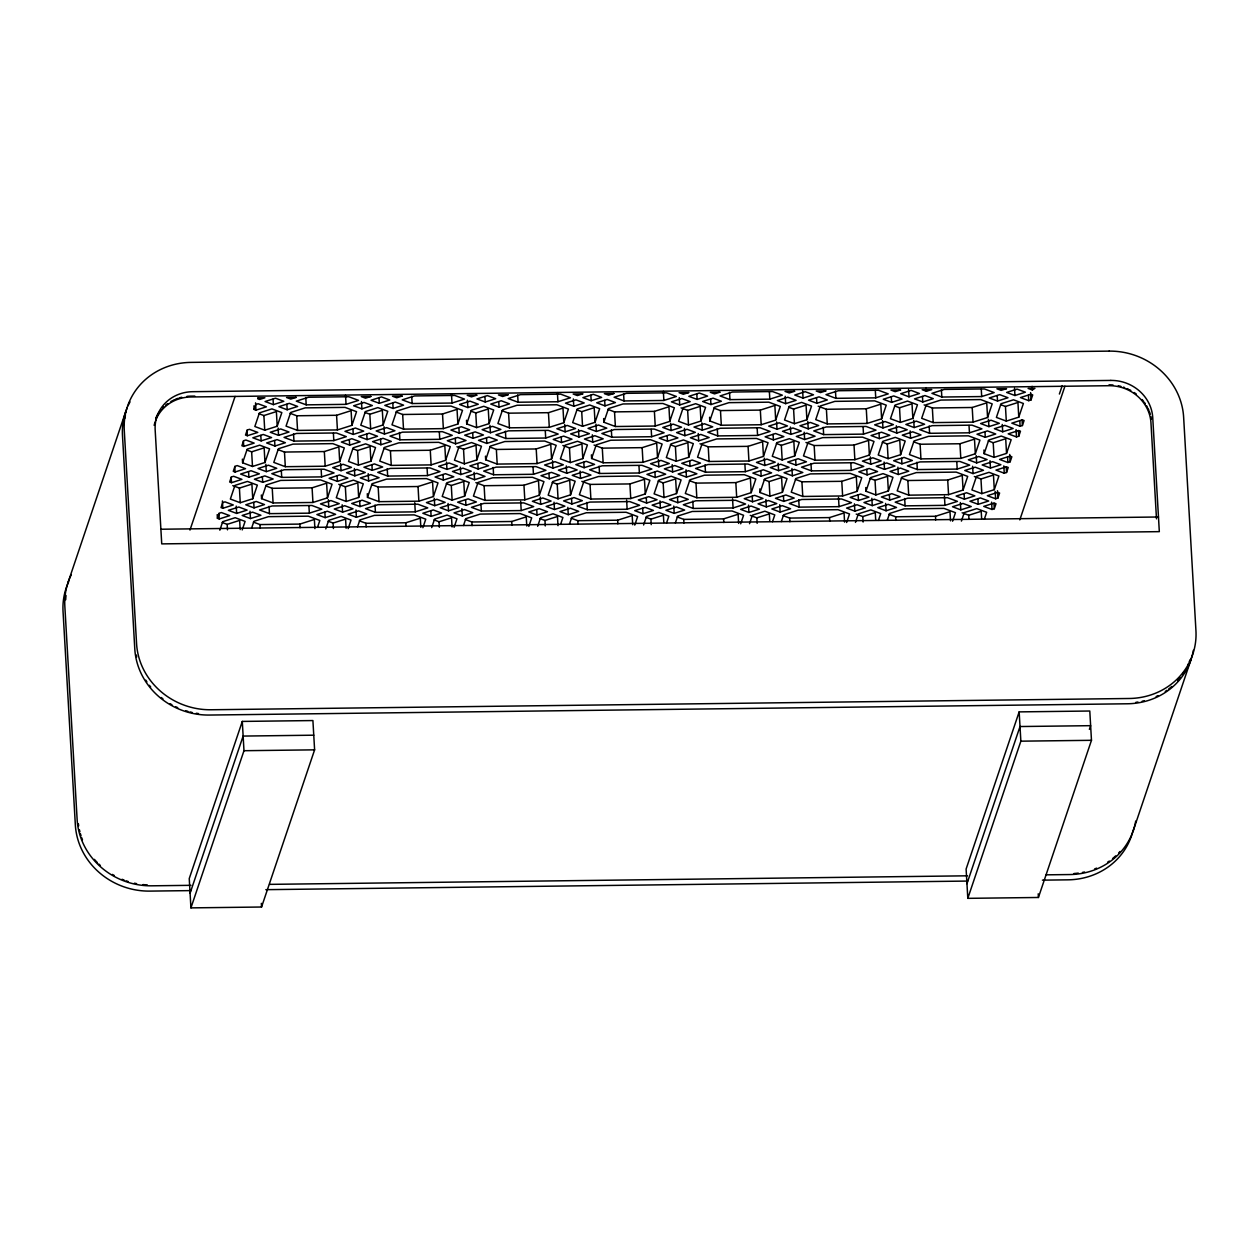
<?xml version="1.0" encoding="UTF-8"?>
<svg xmlns="http://www.w3.org/2000/svg" width="1259" height="1259" viewBox="0 0 1259 1259"><rect width="100%" height="100%" fill="white"/><g stroke="black" fill="none" stroke-linecap="round" stroke-linejoin="round"><path stroke-width="1.5" d="M68.002 582.634L125.648 411.866M189.967 530.07L235.071 396.428M217.429 518.283L219.113 513.279L221.395 512.555L229.689 515.639L219.239 518.96L217.429 518.283L217.209 514.616M254.145 409.474L255.845 404.469L258.126 403.746L266.404 406.83L255.955 410.151L254.145 409.474L253.94 405.823M219.837 530.196L222.717 521.667L235.197 517.701L245.096 521.399L242.216 529.913M242.594 462.777L247.205 449.133L259.684 445.167L269.583 448.849L264.972 462.494L252.492 466.475L242.594 462.777L242.389 459.11M252.744 498.769L257.34 485.124L247.441 481.426L234.961 485.392L230.35 499.052L240.249 502.734L252.744 498.769L251.894 484.117L239.415 488.083L232.805 485.628M277.216 426.234L281.827 412.59L271.928 408.892L259.448 412.858L254.837 426.502L264.736 430.2L277.216 426.234L276.382 411.583L263.886 415.549L258.945 413.707M251.627 528.103L253.925 521.289L268.45 516.662L308.313 516.174L319.833 520.471L317.52 527.301M261.573 498.658L266.168 485.014L280.694 480.403L320.557 479.915L332.061 484.211L327.466 497.856L312.94 502.467L273.077 502.955L261.573 498.658L261.353 494.992M242.295 721.423L189.243 878.577L190.927 907.881L261.557 907.015L314.608 749.845L312.909 720.557L242.295 721.423L243.978 750.71L190.927 907.881M190.078 893.229L243.129 736.074L313.759 735.193M339.71 461.581L344.305 447.936L332.801 443.64L292.938 444.128L278.412 448.755L273.801 462.399L285.321 466.696L325.184 466.208L339.71 461.581L338.86 446.929L324.334 451.556L284.471 452.044L277.893 449.589M351.953 425.322L356.549 411.677L345.045 407.381L305.182 407.869L290.656 412.48L286.045 426.124L297.565 430.421L337.428 429.933L351.953 425.322L351.104 410.67L336.578 415.281L296.715 415.769L290.137 413.314M325.782 528.89L328.662 520.36L341.142 516.395L351.041 520.093L348.161 528.623M358.673 497.462L363.284 483.818L353.386 480.135L340.89 484.101L336.295 497.746L346.194 501.444L358.673 497.462L357.824 482.827L345.344 486.792L338.75 484.322M370.917 461.203L375.528 447.559L365.629 443.86L353.134 447.826L348.538 461.471L358.437 465.169L370.917 461.203L370.067 446.552L357.587 450.517L352.63 448.676M383.161 424.928L387.772 411.284L377.873 407.601L365.378 411.567L360.782 425.212L370.681 428.91L383.161 424.928L382.311 410.292L369.831 414.258L364.874 412.401M357.556 526.813L359.869 519.983L374.395 515.372L414.242 514.884L425.762 519.18L422.882 527.71M367.502 497.368L372.113 483.724L386.639 479.097L426.486 478.609L438.006 482.905L433.395 496.55L418.869 501.176L379.022 501.664L367.502 497.368L367.298 493.701M445.639 460.29L450.25 446.646L438.73 442.334L398.883 442.838L384.357 447.449L379.746 461.093L391.266 465.389L431.113 464.901L445.639 460.29L444.805 445.639L430.279 450.25L390.416 450.738L383.838 448.283M457.883 424.015L462.494 410.371L450.974 406.075L411.111 406.563L396.601 411.174L391.99 424.818L403.509 429.13L443.357 428.627L457.883 424.015L457.033 409.364L442.523 413.991L402.66 414.479L396.081 412.023M431.711 527.6L434.591 519.07L447.071 515.104L456.97 518.787L454.09 527.316M466.711 423.905L471.322 410.261L483.802 406.295L493.701 409.993L489.09 423.638L476.61 427.604L466.711 423.905L466.507 420.238M464.618 496.172L469.214 482.527L459.315 478.829L446.835 482.795L442.224 496.439L452.123 500.138L464.618 496.172L463.768 481.52L451.289 485.486L446.331 483.645M476.862 459.897L481.457 446.253L471.558 442.554L459.079 446.536L454.468 460.18L464.366 463.863L476.862 459.897L476.012 445.245L463.532 449.227L456.923 446.756M463.501 525.507L465.799 518.677L480.324 514.065L520.187 513.578L531.707 517.874L528.827 526.404M485.691 459.787L490.286 446.142L504.812 441.531L544.675 441.043L556.179 445.34L551.584 458.984L537.058 463.595L497.195 464.083L485.691 459.787L485.47 456.136M539.34 495.259L543.951 481.615L532.431 477.303L492.568 477.806L478.042 482.417L473.447 496.062L484.951 500.358L524.814 499.87L539.34 495.259L538.49 480.608L523.964 485.219L484.117 485.706L475.886 482.638M563.827 422.709L568.423 409.065L556.919 404.768L517.056 405.256L502.53 409.883L497.919 423.528L509.439 427.824L549.302 427.336L563.827 422.709L562.978 408.073L548.452 412.684L508.589 413.172L502.011 410.717M537.656 526.293L540.536 517.764L553.016 513.798L562.915 517.496L560.617 524.311M570.547 494.866L575.158 481.221L565.26 477.523L552.78 481.505L548.169 495.149L558.067 498.832L570.547 494.866L569.713 480.214L557.218 484.196L552.276 482.339M582.791 458.606L587.402 444.962L577.503 441.264L565.008 445.23L560.412 458.874L570.311 462.572L582.791 458.606L581.941 443.955L569.461 447.921L562.867 445.466M595.035 422.332L599.646 408.687L589.747 404.989L577.251 408.97L572.656 422.615L582.555 426.297L595.035 422.332L594.185 407.68L581.705 411.662L576.748 409.804M569.446 524.2L571.743 517.386L586.269 512.759L626.116 512.271L637.636 516.568L634.756 525.097M591.62 458.496L596.231 444.852L610.757 440.225L650.604 439.737L662.124 444.034L657.513 457.678L642.987 462.305L603.14 462.793L591.62 458.496L591.415 454.829M603.864 422.221L608.475 408.577L623 403.966L662.848 403.478L674.368 407.774L669.757 421.419L655.231 426.03L615.383 426.518L603.864 422.221L603.659 418.57M645.269 493.953L649.88 480.308L638.36 476.012L598.513 476.5L583.987 481.111L579.376 494.756L590.896 499.052L630.743 498.564L645.269 493.953L644.435 479.301L629.909 483.928L590.046 484.416L581.831 481.347M643.585 524.987L646.465 516.473L658.961 512.492L668.844 516.19L666.546 523.02M676.492 493.575L681.088 479.931L671.189 476.232L658.709 480.198L654.098 493.843L663.997 497.541L676.492 493.575L675.642 478.924L663.163 482.889L658.205 481.048M688.736 457.3L693.331 443.656L683.432 439.958L670.953 443.923L666.341 457.568L676.24 461.266L688.736 457.3L687.886 442.649L675.406 446.615L670.449 444.773M700.98 421.025L705.575 407.381L695.676 403.698L683.196 407.664L678.585 421.309L688.484 425.007L700.98 421.025L700.13 406.389L687.65 410.355L681.04 407.885M675.375 522.91L677.672 516.08L692.198 511.469L732.061 510.981L743.581 515.277L740.701 523.807M709.793 420.931L714.404 407.286L728.93 402.66L768.793 402.172L780.297 406.468L775.701 420.113L761.176 424.739L721.313 425.227L709.793 420.931L709.588 417.264M751.214 492.647L755.825 479.002L744.305 474.706L704.442 475.194L689.916 479.821L685.321 493.465L696.825 497.761L736.688 497.274L751.214 492.647L750.364 478.011L735.838 482.622L695.991 483.11L689.413 480.655M763.458 456.387L768.069 442.743L756.549 438.447L716.686 438.935L702.16 443.546L697.565 457.19L709.069 461.486L748.932 460.999L763.458 456.387L762.608 441.736L748.082 446.347L708.235 446.835L700.004 443.766M749.53 523.697L752.41 515.167L764.89 511.201L774.789 514.9L772.491 521.714M760.043 492.537L764.654 478.892L777.133 474.926L787.032 478.625L782.421 492.269L769.941 496.235L760.043 492.537L759.838 488.885M794.665 455.994L799.276 442.35L789.377 438.667L776.897 442.633L772.286 456.277L782.185 459.976L794.665 455.994L793.831 441.358L781.335 445.324L776.394 443.467M806.909 419.735L811.52 406.09L801.621 402.392L789.125 406.358L784.53 420.002L794.429 423.701L806.909 419.735L806.059 405.083L793.579 409.049L788.638 407.208M781.32 521.604L783.617 514.789L798.143 510.163L838.006 509.675L849.51 513.971L846.63 522.501M857.159 491.356L861.754 477.712L850.234 473.415L810.387 473.903L795.861 478.514L791.25 492.159L802.77 496.455L842.633 495.967L857.159 491.356L856.309 476.705L841.783 481.316L801.92 481.804L795.342 479.349M869.387 455.081L873.998 441.437L862.478 437.141L822.631 437.628L808.105 442.255L803.494 455.9L815.014 460.196L854.861 459.708L869.387 455.081L868.553 440.43L854.027 445.057L814.164 445.544L805.949 442.476M881.63 418.822L886.242 405.178L874.722 400.866L834.874 401.369L820.349 405.98L815.738 419.625L827.257 423.921L867.105 423.433L881.63 418.822L880.796 404.17L866.271 408.782L826.408 409.269L818.177 406.201M855.459 522.391L858.339 513.861L870.835 509.895L880.733 513.593L878.42 520.408M865.972 491.246L870.583 477.602L883.063 473.636L892.961 477.318L888.366 490.963L875.871 494.944L865.972 491.246L865.767 487.579M900.61 454.704L905.205 441.059L895.306 437.361L882.827 441.327L878.215 454.971L888.114 458.669L900.61 454.704L899.76 440.052L887.28 444.018L882.323 442.177M912.854 418.429L917.449 404.784L907.55 401.086L895.07 405.068L890.459 418.712L900.358 422.394L912.854 418.429L912.004 403.777L899.524 407.759L894.567 405.902M887.249 520.313L889.562 513.483L904.072 508.872L943.935 508.384L955.455 512.681L952.575 521.21M963.088 490.05L967.699 476.406L956.179 472.109L916.316 472.597L901.79 477.208L897.195 490.853L908.715 495.165L948.562 494.661L963.088 490.05L962.238 475.398L947.712 480.025L907.865 480.513L901.287 478.058M975.332 453.791L979.943 440.131L968.423 435.834L928.56 436.322L914.034 440.949L909.439 454.593L920.943 458.89L960.806 458.402L975.332 453.791L974.482 439.139L959.956 443.75L920.109 444.238L913.53 441.783M987.575 417.516L992.186 403.871L980.667 399.575L940.803 400.063L926.278 404.674L921.682 418.318L933.187 422.615L973.05 422.127L987.575 417.516L986.726 402.864L972.2 407.491L932.352 407.979L924.122 404.91M961.404 521.1L964.284 512.57L976.764 508.605L986.663 512.287L984.365 519.117M984.16 453.681L988.771 440.036L1001.251 436.055L1011.15 439.753L1006.539 453.397L994.059 457.363L984.16 453.681L983.94 450.014M994.295 489.672L998.906 476.028L989.007 472.33L976.528 476.295L971.917 489.94L981.815 493.638L994.295 489.672L993.461 475.021L980.966 478.987L974.372 476.531M1018.783 417.138L1023.394 403.494L1013.495 399.795L1000.999 403.761L996.404 417.406L1006.303 421.104L1018.783 417.138L1017.933 402.487L1005.453 406.452L1000.512 404.611M994.295 508.746L995.995 503.742L994.169 503.065L983.735 506.386L992.013 509.47L994.295 508.746L993.981 503.254M997.899 498.06L999.599 493.056L997.789 492.379L987.339 495.7L995.617 498.784L997.899 498.06L997.49 490.742M1006.539 472.487L1008.223 467.467L1006.413 466.79L995.979 470.111L1004.257 473.211L1006.539 472.487L1006.224 466.979M1010.143 461.801L1011.843 456.781L1010.017 456.104L999.583 459.425L1007.861 462.525L1010.143 461.801L1009.718 454.468M1018.783 436.212L1020.467 431.207L1018.657 430.531L1008.207 433.851L1016.501 436.936L1018.783 436.212L1018.468 430.72M1022.387 425.526L1024.086 420.522L1022.261 419.845L1011.827 423.166L1020.105 426.25L1022.387 425.526L1022.072 420.034M1031.027 399.937L1032.71 394.933L1030.901 394.256L1020.451 397.576L1028.745 400.677L1031.027 399.937L1030.602 392.619M1059.386 394.036L1062.234 385.647M1019.806 519.888L1064.909 386.245M1019.161 711.886L966.109 869.04L967.809 898.344L1038.423 897.478L1091.474 740.308L1089.79 711.02L1019.161 711.886L1020.86 741.173L967.809 898.344M966.959 883.692L1020.01 726.537L1090.64 725.672L1089.381 729.37M1133.147 830.971L1190.794 660.204M273.376 404.627L283.81 401.306L275.532 398.206L265.082 401.527L273.376 404.627L273.061 399.134M287.178 409.773L297.628 406.452L289.334 403.352L278.9 406.673L287.178 409.773L286.863 404.281M247.331 435.74L257.78 432.419L249.487 429.319L247.205 430.059L245.521 435.063L247.331 435.74L247.016 430.248M346.052 404.344L358.547 400.378L348.79 396.742L308.612 397.23L296.306 401.149L306.205 404.847L346.052 404.344L345.533 395.2M243.727 446.426L254.161 443.105L245.883 440.005L243.601 440.744L241.901 445.749L243.727 446.426L243.396 440.933M261.132 440.886L271.582 437.565L263.288 434.481L252.854 437.802L261.132 440.886L260.818 435.394M278.538 435.346L288.988 432.026L280.71 428.941L270.26 432.262L278.538 435.346L278.113 428.029M361.9 408.86L372.349 405.54L364.071 402.439L353.622 405.76L361.9 408.86L361.475 401.527M379.305 403.321L389.755 400L381.477 396.915L371.027 400.236L379.305 403.321L378.99 397.828M246.701 449.982L251.643 451.824L264.138 447.858L264.972 462.494M274.934 446.032L285.384 442.712L277.09 439.627L266.656 442.948L274.934 446.032L274.619 440.54M393.107 408.467L403.557 405.146L395.279 402.062L384.829 405.382L393.107 408.467L392.792 402.974M235.087 471.999L245.536 468.678L237.243 465.594L234.961 466.318L233.277 471.322L235.087 471.999L234.772 466.507M333.808 440.619L346.304 436.653L336.405 432.954L296.542 433.442L284.062 437.408L293.961 441.106L333.808 440.619L333.399 433.301M353.26 434.434L363.709 431.113L355.431 428.029L344.982 431.349L353.26 434.434L352.945 428.941M451.997 403.053L464.477 399.087L454.719 395.436L414.557 395.94L402.235 399.843L412.134 403.541L451.997 403.053L451.462 393.894M231.483 482.685L241.917 479.364L233.639 476.28L231.357 477.004L229.657 482.008L231.483 482.685L231.168 477.192M248.889 477.161L259.338 473.84L251.045 470.74L240.611 474.061L248.889 477.161L248.574 471.669M266.294 471.621L276.744 468.301L268.466 465.216L258.016 468.537L266.294 471.621L265.869 464.303M349.656 445.119L360.105 441.799L351.828 438.714L341.378 442.035L349.656 445.119L349.341 439.627M367.061 439.596L377.511 436.275L369.233 433.175L358.784 436.495L367.061 439.596L366.747 434.087M384.483 434.056L394.917 430.735L386.639 427.635L376.189 430.956L384.483 434.056L384.058 426.722M467.844 407.554L478.278 404.233L470 401.149L459.551 404.469L467.844 407.554L467.419 400.236M485.25 402.014L495.7 398.694L487.406 395.609L476.972 398.93L485.25 402.014L484.935 396.522M470.819 411.111L475.76 412.952L488.256 408.986L489.09 423.638M262.69 482.307L273.14 478.987L264.846 475.902L254.412 479.223L262.69 482.307L262.376 476.815M380.863 444.742L391.313 441.421L383.035 438.321L372.585 441.641L380.863 444.742L380.548 439.249M499.052 407.176L509.502 403.856L501.208 400.755L490.774 404.076L499.052 407.176L498.737 401.684M222.843 508.274L233.293 504.953L224.999 501.869L222.717 502.593L221.033 507.597L222.843 508.274L222.418 500.956M321.58 476.893L334.06 472.912L324.161 469.229L284.298 469.717L271.818 473.683L281.717 477.381L321.58 476.893L321.155 469.56M341.016 470.709L351.466 467.388L343.188 464.288L332.738 467.608L341.016 470.709L340.607 463.375M439.753 439.312L452.233 435.346L442.334 431.648L402.487 432.152L389.991 436.118L399.89 439.816L439.753 439.312L439.328 431.994M459.205 433.143L469.654 429.823L461.361 426.722L450.927 430.043L459.205 433.143L458.89 427.651M557.926 401.747L570.421 397.781L560.664 394.146L520.486 394.634L508.18 398.552L518.078 402.235L557.926 401.747L557.407 392.603M265.649 485.848L272.243 488.303L312.09 487.815L326.616 483.204L327.466 497.856M236.645 513.42L247.094 510.1L238.817 507.015L228.367 510.336L236.645 513.42L236.22 506.102M254.05 507.896L264.5 504.576L256.222 501.475L245.773 504.796L254.05 507.896L253.736 502.404M337.412 481.394L347.862 478.074L339.584 474.973L329.134 478.294L337.412 481.394L337.097 475.902M354.818 475.855L365.267 472.534L356.989 469.45L346.54 472.77L354.818 475.855L354.409 468.537M372.239 470.315L382.673 466.995L374.395 463.91L363.945 467.231L372.239 470.315L371.924 464.823M455.601 443.829L466.035 440.508L457.757 437.408L447.307 440.729L455.601 443.829L455.286 438.337M473.006 438.289L483.456 434.969L475.162 431.868L464.728 435.189L473.006 438.289L472.692 432.797M490.412 432.75L500.862 429.429L492.584 426.345L482.134 429.665L490.412 432.75L489.987 425.432M573.774 406.248L584.223 402.927L575.945 399.843L565.496 403.163L573.774 406.248L573.349 398.93M591.179 400.724L601.629 397.403L593.351 394.303L582.901 397.624L591.179 400.724L590.864 395.232M222.213 522.516L227.171 524.358L239.651 520.392L240.186 529.551M250.447 518.582L260.896 515.261L252.618 512.161L242.169 515.482L250.447 518.582L250.022 511.248M368.635 481.001L379.069 477.68L370.791 474.596L360.342 477.916L368.635 481.001L368.21 473.683M486.808 443.436L497.258 440.115L488.964 437.03L478.53 440.351L486.808 443.436L486.493 437.943M604.981 405.87L615.431 402.55L607.153 399.465L596.703 402.786L604.981 405.87L604.666 400.378M309.336 513.153L321.816 509.187L311.917 505.488L272.054 505.976L259.574 509.958L269.473 513.641L309.336 513.153L308.911 505.835M328.772 506.968L339.222 503.647L330.944 500.563L320.494 503.883L328.772 506.968L328.363 499.65M427.509 475.587L439.989 471.621L430.09 467.923L390.243 468.411L377.763 472.377L387.662 476.075L427.509 475.587L427.084 468.269M446.961 469.402L457.41 466.082L449.117 462.997L438.683 466.318L446.961 469.402L446.536 462.084M545.698 438.022L558.178 434.056L548.279 430.358L508.416 430.846L495.936 434.811L505.835 438.51L545.698 438.022L545.273 430.688M565.134 431.837L575.583 428.516L567.305 425.432L556.856 428.752L565.134 431.837L564.724 424.519M663.871 400.456L676.351 396.475L666.593 392.839L626.431 393.327L614.109 397.246L624.008 400.944L663.871 400.456L663.336 391.297M253.421 522.123L259.999 524.578L299.847 524.09L314.372 519.479L314.907 528.623M371.594 484.558L378.172 487.013L418.035 486.525L432.561 481.898L433.395 496.55M489.767 446.992L496.361 449.447L536.208 448.959L550.734 444.333L551.584 458.984M607.955 409.411L614.534 411.882L654.397 411.378L668.922 406.767L669.757 421.419M325.168 517.654L335.618 514.333L327.34 511.248L316.89 514.569L325.168 517.654L324.853 512.161M342.59 512.13L353.024 508.809L344.746 505.709L334.296 509.029L342.59 512.13L342.165 504.796M359.995 506.59L370.445 503.27L362.151 500.185L351.717 503.506L359.995 506.59L359.681 501.098M443.357 480.088L453.807 476.768L445.513 473.683L435.079 477.004L443.357 480.088L443.042 474.596M460.763 474.549L471.212 471.228L462.934 468.143L452.485 471.464L460.763 474.549L460.338 467.231M478.168 469.025L488.618 465.704L480.34 462.604L469.89 465.924L478.168 469.025L477.853 463.532M561.53 442.523L571.979 439.202L563.702 436.118L553.252 439.438L561.53 442.523L561.215 437.03M578.935 436.983L589.385 433.663L581.107 430.578L570.657 433.899L578.935 436.983L578.526 429.665M596.357 431.459L606.791 428.139L598.513 425.038L588.063 428.359L596.357 431.459L595.932 424.126M679.718 404.957L690.152 401.637L681.874 398.536L671.425 401.857L679.718 404.957L679.293 397.624M697.124 399.418L707.574 396.097L699.28 393.013L688.846 396.333L697.124 399.418L696.809 393.925M328.158 521.21L333.1 523.052L345.596 519.086L346.115 528.245M356.391 517.276L366.825 513.955L358.547 510.871L348.098 514.191L356.391 517.276L355.967 509.958M474.564 479.71L485.014 476.39L476.736 473.29L466.286 476.61L474.564 479.71L474.139 472.377M592.737 442.145L603.187 438.824L594.909 435.724L584.459 439.045L592.737 442.145L592.328 434.811M710.926 404.564L721.376 401.243L713.082 398.159L702.648 401.479L710.926 404.564L710.611 399.072M415.265 511.862L427.761 507.881L417.862 504.198L377.999 504.686L365.519 508.652L375.418 512.35L415.265 511.862L414.746 502.703M434.717 505.677L445.167 502.357L436.889 499.256L426.439 502.577L434.717 505.677L434.292 498.344M533.454 474.281L545.934 470.315L536.035 466.617L496.172 467.12L483.692 471.086L493.591 474.769L533.454 474.281L533.029 466.963M552.89 468.112L563.34 464.791L555.062 461.691L544.612 465.012L552.89 468.112L552.481 460.778M651.627 436.716L664.107 432.75L654.208 429.051L614.361 429.539L601.881 433.521L611.764 437.203L651.627 436.716L651.202 429.398M671.078 430.531L681.528 427.21L673.235 424.126L662.801 427.446L671.078 430.531L670.654 423.213M769.816 399.15L782.295 395.184L772.538 391.533L732.36 392.037L720.054 395.94L729.952 399.638L769.816 399.15L769.391 391.832M359.35 520.817L365.928 523.272L405.791 522.784L420.317 518.173L420.836 527.332M594.059 445.072L602.29 448.141L642.153 447.653L656.679 443.042L657.513 457.678M713.884 408.121L720.478 410.576L760.326 410.088L774.852 405.461L775.701 420.113M431.113 516.363L441.563 513.043L433.269 509.942L422.835 513.263L431.113 516.363L430.798 510.871M448.519 510.824L458.968 507.503L450.691 504.418L440.241 507.739L448.519 510.824L448.094 503.506M465.924 505.284L476.374 501.963L468.096 498.879L457.647 502.199L465.924 505.284L465.61 499.792M549.286 478.782L559.736 475.477L551.458 472.377L541.008 475.697L549.286 478.782L548.971 473.29M566.707 473.258L577.141 469.937L568.863 466.837L558.414 470.158L566.707 473.258L566.282 465.924M584.113 467.718L594.563 464.398L586.269 461.313L575.835 464.634L584.113 467.718L583.798 462.226M667.475 441.217L677.909 437.896L669.631 434.811L659.197 438.132L667.475 441.217L667.16 435.724M684.88 435.693L695.33 432.372L687.052 429.272L676.602 432.592L684.88 435.693L684.455 428.359M702.286 430.153L712.736 426.832L704.458 423.748L694.008 427.069L702.286 430.153L701.861 422.835M785.647 403.651L796.097 400.331L787.819 397.246L777.37 400.567L785.647 403.651L785.223 396.333M803.053 398.112L813.503 394.791L805.225 391.706L794.775 395.027L803.053 398.112L802.644 390.794M434.087 519.904L439.045 521.761L451.525 517.795L452.06 526.939M462.321 515.97L472.77 512.649L464.492 509.565L454.043 512.885L462.321 515.97L461.896 508.652M580.509 478.404L590.943 475.084L582.665 471.999L572.216 475.32L580.509 478.404L580.084 471.086M698.682 440.839L709.132 437.518L700.854 434.434L690.404 437.754L698.682 440.839L698.257 433.521M816.855 403.273L827.305 399.953L819.027 396.853L808.577 400.173L816.855 403.273L816.54 397.781M521.21 510.556L533.69 506.59L523.791 502.892L483.944 503.38L471.448 507.346L481.347 511.044L521.21 510.556L520.675 501.397M540.662 504.371L551.096 501.051L542.818 497.966L532.368 501.287L540.662 504.371L540.237 497.053M639.383 472.991L651.879 469.025L641.98 465.326L602.117 465.814L589.637 469.78L599.536 473.478L639.383 472.991L638.958 465.657M658.835 466.806L669.284 463.485L661.006 460.401L650.557 463.721L658.835 466.806L658.41 459.488M757.572 435.425L770.052 431.444L760.153 427.761L720.29 428.249L707.81 432.215L717.709 435.913L757.572 435.425L757.147 428.091M777.008 429.24L787.457 425.92L779.179 422.819L768.73 426.14L777.008 429.24L776.598 421.907M875.745 397.844L888.224 393.878L878.467 390.243L838.305 390.731L825.998 394.649L835.882 398.332L875.745 397.844L875.32 390.526M465.295 519.526L471.873 521.981L511.721 521.494L526.246 516.867L526.781 526.026M537.042 515.057L547.492 511.736L539.214 508.652L528.764 511.972L537.042 515.057L536.727 509.565M554.464 509.517L564.898 506.197L556.62 503.112L546.17 506.433L554.464 509.517L554.039 502.199M571.869 503.993L582.319 500.673L574.025 497.573L563.591 500.893L571.869 503.993L571.555 498.501M655.231 477.491L665.681 474.171L657.387 471.071L646.953 474.391L655.231 477.491L654.916 471.999M672.636 471.952L683.086 468.631L674.808 465.547L664.359 468.867L672.636 471.952L672.212 464.634M690.042 466.428L700.492 463.107L692.214 460.007L681.764 463.328L690.042 466.428L689.727 460.936M773.404 439.926L783.853 436.605L775.575 433.505L765.126 436.826L773.404 439.926L773.089 434.434M790.825 434.386L801.259 431.066L792.981 427.981L782.531 431.302L790.825 434.386L790.4 427.069M808.231 428.847L818.68 425.526L810.387 422.442L799.953 425.762L808.231 428.847L807.806 421.529M891.592 402.361L902.026 399.04L893.748 395.94L883.299 399.26L891.592 402.361L891.278 396.853M908.998 396.821L919.448 393.5L911.154 390.4L900.72 393.721L908.998 396.821L908.573 389.487M926.404 391.281L931.754 389.582L922.17 389.708L926.404 391.281L926.199 387.63M540.032 518.614L544.974 520.455L557.469 516.489L557.989 525.648M568.265 514.679L578.699 511.359L570.421 508.258L559.972 511.579L568.265 514.679L567.84 507.346M686.438 477.114L696.888 473.793L688.61 470.693L678.16 474.013L686.438 477.114L686.013 469.78M804.627 439.533L815.061 436.212L806.783 433.127L796.333 436.448L804.627 439.533L804.202 432.215M922.8 401.967L933.249 398.647L924.972 395.562L914.522 398.883L922.8 401.967L922.485 396.475M627.139 509.25L639.635 505.284L629.736 501.586L589.873 502.073L577.393 506.055L587.292 509.738L627.139 509.25L626.62 500.106M646.591 503.065L657.041 499.744L648.763 496.66L638.313 499.98L646.591 503.065L646.276 497.573M745.328 471.684L757.808 467.718L747.909 464.02L708.062 464.508L695.566 468.474L705.465 472.172L745.328 471.684L744.903 464.366M764.78 465.5L775.214 462.179L766.936 459.094L756.486 462.415L764.78 465.5L764.355 458.182M863.501 434.119L875.996 430.153L866.098 426.455L826.234 426.943L813.755 430.908L823.654 434.607L863.501 434.119L863.076 426.801M882.952 427.934L893.402 424.613L885.124 421.529L874.675 424.85L882.952 427.934L882.528 420.616M981.69 396.554L994.169 392.588L984.412 388.937L944.234 389.424L931.928 393.343L941.826 397.041L981.69 396.554L981.265 389.22M571.224 518.22L577.802 520.675L617.665 520.187L632.191 515.576L632.71 524.72M642.987 513.751L653.437 510.43L645.143 507.346L634.709 510.666L642.987 513.751L642.672 508.258M660.393 508.227L670.842 504.906L662.564 501.806L652.115 505.127L660.393 508.227L659.968 500.893M677.798 502.687L688.248 499.367L679.97 496.282L669.52 499.603L677.798 502.687L677.484 497.195M761.16 476.185L771.61 472.865L763.332 469.78L752.882 473.101L761.16 476.185L760.845 470.693M778.581 470.661L789.015 467.341L780.737 464.241L770.288 467.561L778.581 470.661L778.156 463.328M795.987 465.122L806.437 461.801L798.143 458.717L787.709 462.037L795.987 465.122L795.672 459.629M879.349 438.62L889.798 435.299L881.505 432.215L871.071 435.535L879.349 438.62L879.034 433.127M896.754 433.08L907.204 429.76L898.926 426.675L888.476 429.996L896.754 433.08L896.329 425.762M914.16 427.556L924.61 424.236L916.332 421.136L905.882 424.456L914.16 427.556L913.735 420.223M997.521 401.054L1007.971 397.734L999.693 394.649L989.244 397.97L997.521 401.054L997.207 395.562M1014.943 395.515L1025.377 392.194L1017.099 389.11L1006.649 392.43L1014.943 395.515L1014.518 388.197M1032.349 389.991L1034.945 388.323L1028.099 388.401L1032.349 389.991L1032.128 386.324M645.961 517.307L650.919 519.164L663.399 515.183L663.823 522.516M764.15 479.742L769.092 481.583L781.587 477.617L782.421 492.269M674.194 513.373L684.644 510.052L676.366 506.968L665.917 510.288L674.194 513.373L673.77 506.055M792.383 475.808L802.817 472.487L794.539 469.402L784.089 472.723L792.383 475.808L791.958 468.49M910.556 438.242L921.006 434.922L912.728 431.821L902.278 435.142L910.556 438.242L910.131 430.908M733.084 507.959L745.564 503.993L735.665 500.295L695.818 500.783L683.322 504.749L693.221 508.447L733.084 507.959L732.549 498.8M752.536 501.774L762.97 498.454L754.692 495.354L744.242 498.674L752.536 501.774L752.221 496.282M851.257 470.394L863.753 466.412L853.854 462.73L813.991 463.218L801.511 467.183L811.41 470.882L851.257 470.394L850.832 463.06M870.709 464.209L881.158 460.888L872.88 457.788L862.431 461.109L870.709 464.209L870.284 456.875M969.446 432.813L981.926 428.847L972.027 425.149L932.164 425.652L919.684 429.618L929.583 433.301L969.446 432.813L969.021 425.495M988.897 426.628L999.331 423.307L991.053 420.223L980.604 423.543L988.897 426.628L988.472 419.31M677.169 516.93L683.747 519.385L723.595 518.881L738.12 514.27L738.655 523.429M748.916 512.46L759.366 509.14L751.088 506.039L740.638 509.36L748.916 512.46L748.507 505.127M766.338 506.921L776.772 503.6L768.494 500.515L758.044 503.836L766.338 506.921L765.913 499.603M783.743 501.397L794.193 498.076L785.899 494.976L775.465 498.296L783.743 501.397L783.428 495.889M867.105 474.895L877.554 471.574L869.261 468.474L858.827 471.795L867.105 474.895L866.79 469.402M884.51 469.355L894.96 466.035L886.682 462.95L876.233 466.271L884.51 469.355L884.086 462.037M901.916 463.816L912.366 460.495L904.088 457.41L893.638 460.731L901.916 463.816L901.601 458.323M985.278 437.314L995.727 433.993L987.449 430.908L977 434.229L985.278 437.314L984.963 431.821M1002.699 431.79L1013.133 428.469L1004.855 425.369L994.405 428.689L1002.699 431.79L1002.274 424.456M750.254 515.387L756.848 517.858L769.343 513.892L769.768 521.21M870.079 478.436L875.036 480.293L887.516 476.327L888.366 490.963M988.268 440.87L993.209 442.727L1005.705 438.746L1006.539 453.397M780.139 512.067L790.589 508.746L782.295 505.662L771.861 508.982L780.139 512.067L779.714 504.749M898.312 474.501L908.762 471.181L900.484 468.096L890.034 471.417L898.312 474.501L897.887 467.183M839.013 506.653L851.509 502.687L841.61 498.989L801.747 499.477L789.267 503.443L799.166 507.141L839.013 506.653L838.494 497.494M858.465 500.468L868.915 497.148L860.637 494.063L850.187 497.384L858.465 500.468L858.15 494.976M957.202 469.088L969.682 465.122L959.783 461.423L919.936 461.911L907.44 465.877L917.339 469.576L957.202 469.088L956.777 461.77M976.654 462.903L987.087 459.582L978.81 456.498L968.36 459.818L976.654 462.903L976.229 455.585M783.098 515.623L789.676 518.078L829.539 517.591L844.065 512.964L844.584 522.123M854.861 511.154L865.311 507.833L857.033 504.749L846.583 508.069L854.861 511.154L854.436 503.836M872.267 505.63L882.716 502.31L874.438 499.209L863.989 502.53L872.267 505.63L871.842 498.296M889.688 500.091L900.122 496.77L891.844 493.67L881.394 496.99L889.688 500.091L889.358 494.598M973.034 473.589L983.484 470.268L975.206 467.183L964.756 470.504L973.034 473.589L972.625 466.271M990.455 468.049L1000.889 464.728L992.611 461.644L982.162 464.964L990.455 468.049L990.03 460.731M856.199 514.097L862.793 516.552L875.273 512.586L875.697 519.92M886.068 510.776L896.518 507.456L888.24 504.355L877.791 507.676L886.068 510.776L885.644 503.443M944.958 505.347L957.438 501.381L947.539 497.698L907.692 498.186L895.196 502.152L905.095 505.85L944.958 505.347L944.423 496.203M964.41 499.178L974.844 495.857L966.566 492.757L956.132 496.077L964.41 499.178L964.095 493.685M889.043 514.317L895.621 516.772L935.484 516.284L949.994 511.673L950.529 520.833M960.806 509.864L971.24 506.543L962.962 503.443L952.512 506.763L960.806 509.864L960.381 502.53M978.212 504.324L988.661 501.003L980.368 497.919L969.934 501.239L978.212 504.324L977.897 498.832M962.128 512.791L968.722 515.261L981.217 511.296L981.642 518.614M194.815 396.097L190.88 396.144A40.933 38.226 18.7 0 0 186.914 396.38M160.9 529.236L1158.469 516.993M243.978 750.71L314.608 749.845M1020.86 741.173L1091.474 740.308M190.943 885.329L151.631 885.817A71.196 66.475 18.7 0 1 77.145 819.719L64.839 606.271A71.196 66.475 18.7 0 1 71.354 574.608M269.583 884.369L967.526 875.808M1046.166 874.832L1069.757 874.549A71.196 66.475 18.7 0 0 1135.712 821.057M191.132 890.601L149.852 891.104A71.196 66.475 18.7 0 1 75.351 825.007L63.044 611.559A71.196 66.475 18.7 0 1 68.631 581.863M265.838 889.672L967.699 881.064M1042.421 880.151L1067.978 879.836A71.196 66.475 18.7 0 0 1133.1 830.358M1156.486 518.834L1150.962 422.882A40.052 37.392 18.7 0 0 1109.053 385.71L190.927 396.978A40.052 37.392 18.7 0 0 155.565 420.679M1028.414 395.184L1028.745 400.677M1019.79 420.758L1020.105 426.25M1016.076 429.618L1016.501 436.936M1038.219 893.811L1038.423 897.478M1005.453 406.452L1006.303 421.104M1007.546 457.033L1007.861 462.525M1003.832 465.877L1004.257 473.211M993.209 442.727L994.059 457.363M995.192 491.466L995.617 498.784M991.588 502.152L992.013 509.47M980.966 478.987L981.815 493.638M972.2 407.491L973.05 422.127M968.722 515.261L968.942 518.913M959.956 443.75L960.806 458.402M947.712 480.025L948.562 494.661M941.402 389.708L941.826 397.041M932.352 407.979L933.187 422.615M935.484 516.284L935.689 519.951M929.158 425.983L929.583 433.301M920.109 444.238L920.943 458.89M916.914 462.258L917.339 469.576M907.865 480.513L908.715 495.165M899.524 407.759L900.358 422.394M904.67 498.517L905.095 505.85M895.621 516.772L895.826 520.439M887.28 444.018L888.114 458.669M875.036 480.293L875.871 494.944M866.271 408.782L867.105 423.433M862.793 516.552L863.107 522.044M854.027 445.057L854.861 459.708M841.783 481.316L842.633 495.967M835.472 391.014L835.882 398.332M826.408 409.269L827.257 423.921M829.539 517.591L829.744 521.257M823.229 427.289L823.654 434.607M814.164 445.544L815.014 460.196M810.985 463.548L811.41 470.882M801.92 481.804L802.77 496.455M793.579 409.049L794.429 423.701M798.741 499.823L799.166 507.141M789.676 518.078L789.897 521.745M781.335 445.324L782.185 459.976M769.092 481.583L769.941 496.235M760.326 410.088L761.176 424.739M756.848 517.858L757.163 523.351M748.082 446.347L748.932 460.999M735.838 482.622L736.688 497.274M729.528 392.32L729.952 399.638M720.478 410.576L721.313 425.227M723.595 518.881L723.815 522.548M717.284 428.579L717.709 435.913M708.235 446.835L709.069 461.486M705.04 464.854L705.465 472.172M695.991 483.11L696.825 497.761M687.65 410.355L688.484 425.007M692.796 501.113L693.221 508.447M683.747 519.385L683.952 523.036M675.406 446.615L676.24 461.266M663.163 482.889L663.997 497.541M654.397 411.378L655.231 426.03M650.919 519.164L651.233 524.657M642.153 447.653L642.987 462.305M629.909 483.928L630.743 498.564M623.598 393.611L624.008 400.944M614.534 411.882L615.383 426.518M617.665 520.187L617.87 523.854M611.355 429.886L611.764 437.203M602.29 448.141L603.14 462.793M599.111 466.145L599.536 473.478M590.046 484.416L590.896 499.052M581.705 411.662L582.555 426.297M586.867 502.42L587.292 509.738M577.802 520.675L578.023 524.342M569.461 447.921L570.311 462.572M557.218 484.196L558.067 498.832M548.452 412.684L549.302 427.336M544.974 520.455L545.289 525.947M536.208 448.959L537.058 463.595M523.964 485.219L524.814 499.87M517.654 394.917L518.078 402.235M508.589 413.172L509.439 427.824M511.721 521.494L511.941 525.145M505.41 431.192L505.835 438.51M496.361 449.447L497.195 464.083M493.166 467.451L493.591 474.769M484.117 485.706L484.951 500.358M475.76 412.952L476.61 427.604M480.922 503.726L481.347 511.044M471.873 521.981L472.078 525.633M463.532 449.227L464.366 463.863M451.289 485.486L452.123 500.138M442.523 413.991L443.357 428.627M439.045 521.761L439.36 527.253M430.279 450.25L431.113 464.901M418.035 486.525L418.869 501.176M411.709 396.223L412.134 403.541M402.66 414.479L403.509 429.13M405.791 522.784L405.996 526.451M399.481 432.482L399.89 439.816M390.416 450.738L391.266 465.389M387.237 468.757L387.662 476.075M378.172 487.013L379.022 501.664M369.831 414.258L370.681 428.91M374.993 505.016L375.418 512.35M365.928 523.272L366.149 526.939M357.587 450.517L358.437 465.169M345.344 486.792L346.194 501.444M336.578 415.281L337.428 429.933M333.1 523.052L333.415 528.544M324.334 451.556L325.184 466.208M312.09 487.815L312.94 502.467M305.78 397.514L306.205 404.847M296.715 415.769L297.565 430.421M299.847 524.09L300.067 527.757M293.536 433.788L293.961 441.106M284.471 452.044L285.321 466.696M281.292 470.048L281.717 477.381M272.243 488.303L273.077 502.955M263.886 415.549L264.736 430.2M269.048 506.323L269.473 513.641M255.546 402.833L255.955 410.151M259.999 524.578L260.204 528.245M251.643 451.824L252.492 466.475M239.415 488.083L240.249 502.734M261.337 903.348L261.557 907.015M227.171 524.358L227.486 529.85M218.924 513.467L219.239 518.96M147.287 884.904A70.315 65.641 18.7 0 1 142.975 884.573M136.57 883.629A70.315 65.641 18.7 0 1 134.461 883.189M128.182 881.505A70.315 65.641 18.7 0 1 126.136 880.828M124.09 880.072A70.315 65.641 18.7 0 1 122.076 879.286M114.301 875.524A70.315 65.641 18.7 0 1 112.429 874.438M100.358 865.5A70.315 65.641 18.7 0 1 98.8 864.036M97.289 862.525A70.315 65.641 18.7 0 1 94.409 859.378M82.465 839.706A70.315 65.641 18.7 0 1 81.725 837.77M81.064 835.803A70.315 65.641 18.7 0 1 80.45 833.836M79.915 831.837A70.315 65.641 18.7 0 1 79.443 829.838M78.672 825.81A70.315 65.641 18.7 0 1 78.388 823.779M65.688 599.772A70.315 65.641 18.7 0 1 66.035 595.476M1120.006 851.493A70.315 65.641 18.7 0 1 1118.621 853.004M1115.694 855.868A70.315 65.641 18.7 0 1 1112.594 858.559M1109.305 861.062A70.315 65.641 18.7 0 1 1107.59 862.226M1096.589 868.143A70.315 65.641 18.7 0 1 1094.638 868.93M1084.534 871.999A70.315 65.641 18.7 0 1 1082.457 872.424M1078.255 873.101A70.315 65.641 18.7 0 1 1073.99 873.526M123.476 421.56A70.315 65.641 18.7 0 1 124.043 419.483M124.704 417.437A70.315 65.641 18.7 0 1 125.428 415.423M155.707 418.067A40.933 38.226 18.7 0 1 156.242 416.934M156.824 415.816A40.933 38.226 18.7 0 1 157.438 414.73M158.099 413.66A40.933 38.226 18.7 0 1 158.807 412.622M159.531 411.599A40.933 38.226 18.7 0 1 161.105 409.631M162.82 407.774A40.933 38.226 18.7 0 1 163.717 406.877M165.621 405.193A40.933 38.226 18.7 0 1 167.652 403.635M170.878 401.542A40.933 38.226 18.7 0 1 171.995 400.929M173.144 400.331A40.933 38.226 18.7 0 1 174.324 399.78M175.505 399.26A40.933 38.226 18.7 0 1 177.944 398.348M179.187 397.938A40.933 38.226 18.7 0 1 181.721 397.262M198.481 713.57A70.315 65.641 18.7 0 1 196.341 713.239M192.092 712.421A70.315 65.641 18.7 0 1 189.983 711.917M187.906 711.366A70.315 65.641 18.7 0 1 185.828 710.737M177.739 707.668A70.315 65.641 18.7 0 1 175.772 706.755M171.932 704.757A70.315 65.641 18.7 0 1 170.059 703.687M162.93 698.855A70.315 65.641 18.7 0 1 161.246 697.533M150.687 686.989A70.315 65.641 18.7 0 1 149.38 685.321M146.91 681.89A70.315 65.641 18.7 0 1 145.776 680.128M136.664 657.072A70.315 65.641 18.7 0 1 136.318 655.042M123.665 424.724A70.315 65.641 18.7 0 1 123.949 422.583M124.751 418.35A70.315 65.641 18.7 0 1 125.255 416.273M1109.006 384.876A40.933 38.226 18.7 0 1 1113.003 385.002M1118.291 385.758A40.933 38.226 18.7 0 1 1120.888 386.387M1123.453 387.158A40.933 38.226 18.7 0 1 1124.712 387.615M1127.198 388.622A40.933 38.226 18.7 0 1 1128.41 389.188M1129.606 389.786A40.933 38.226 18.7 0 1 1130.787 390.416M1134.186 392.525A40.933 38.226 18.7 0 1 1136.342 394.098M1142.102 399.544A40.933 38.226 18.7 0 1 1143.754 401.574M1144.541 402.612A40.933 38.226 18.7 0 1 1145.281 403.698M1146.666 405.902A40.933 38.226 18.7 0 1 1147.295 407.035M1147.893 408.184A40.933 38.226 18.7 0 1 1148.963 410.528M1149.451 411.724A40.933 38.226 18.7 0 1 1150.27 414.148M1150.931 416.619A40.933 38.226 18.7 0 1 1151.418 419.105M1189.944 659.905A70.315 65.641 18.7 0 1 1189.251 661.809M1188.48 663.682A70.315 65.641 18.7 0 1 1187.662 665.523M1183.775 672.636A70.315 65.641 18.7 0 1 1182.657 674.32M1180.265 677.61A70.315 65.641 18.7 0 1 1177.637 680.741M1171.814 686.485A70.315 65.641 18.7 0 1 1168.604 689.082M1166.936 690.294A70.315 65.641 18.7 0 1 1165.236 691.474M1158.028 695.629A70.315 65.641 18.7 0 1 1156.155 696.542M1144.242 700.744A70.315 65.641 18.7 0 1 1142.181 701.232M1137.994 702.034A70.315 65.641 18.7 0 1 1135.886 702.333M1193.359 650.305A71.196 66.475 18.7 0 1 1127.403 703.781L209.277 715.049A71.196 66.475 18.7 0 1 134.792 648.952L122.485 435.504A71.196 66.475 18.7 0 1 127.175 407.79M128.056 405.807A71.196 66.475 18.7 0 1 130.007 401.92M154.165 425.369A40.052 37.392 18.7 0 1 155.156 421.828M258.079 397.86L257.749 398.788L259.574 399.465L264.909 397.765L258.079 397.86M296.133 397.388L290.782 399.087L286.548 397.498L296.133 397.388M370.854 396.475L365.503 398.174L361.27 396.585L370.854 396.475M402.062 396.081L396.727 397.781L392.478 396.207L402.062 396.081M476.783 395.169L471.448 396.868L467.199 395.279L476.783 395.169M508.007 394.791L502.656 396.491L498.422 394.901L508.007 394.791M582.728 393.862L577.377 395.562L573.144 393.988L582.728 393.862M613.936 393.485L608.601 395.184L604.351 393.611L613.936 393.485M688.673 392.572L683.322 394.272L679.073 392.682L688.673 392.572M719.88 392.178L714.53 393.878L710.296 392.304L719.88 392.178M794.602 391.266L789.251 392.965L785.018 391.392L794.602 391.266M825.81 390.888L820.475 392.588L816.225 390.998L825.81 390.888M900.547 389.975L895.196 391.675L890.963 390.085L900.547 389.975M1006.476 388.669L1001.125 390.369L996.892 388.779L1006.476 388.669M1109.148 351.119L191.022 362.387A71.196 66.475 18.7 0 0 124.263 430.216L136.57 643.664A71.196 66.475 18.7 0 0 211.056 709.761L1129.181 698.493A71.196 66.475 18.7 0 0 1195.94 630.665L1183.633 417.217A71.196 66.475 18.7 0 0 1109.148 351.119M1110.847 380.423L192.721 391.691A40.052 37.392 18.7 0 0 155.156 429.838L161.734 543.888L1159.319 531.644L1152.74 417.595A40.052 37.392 18.7 0 0 1110.847 380.423"/></g></svg>
